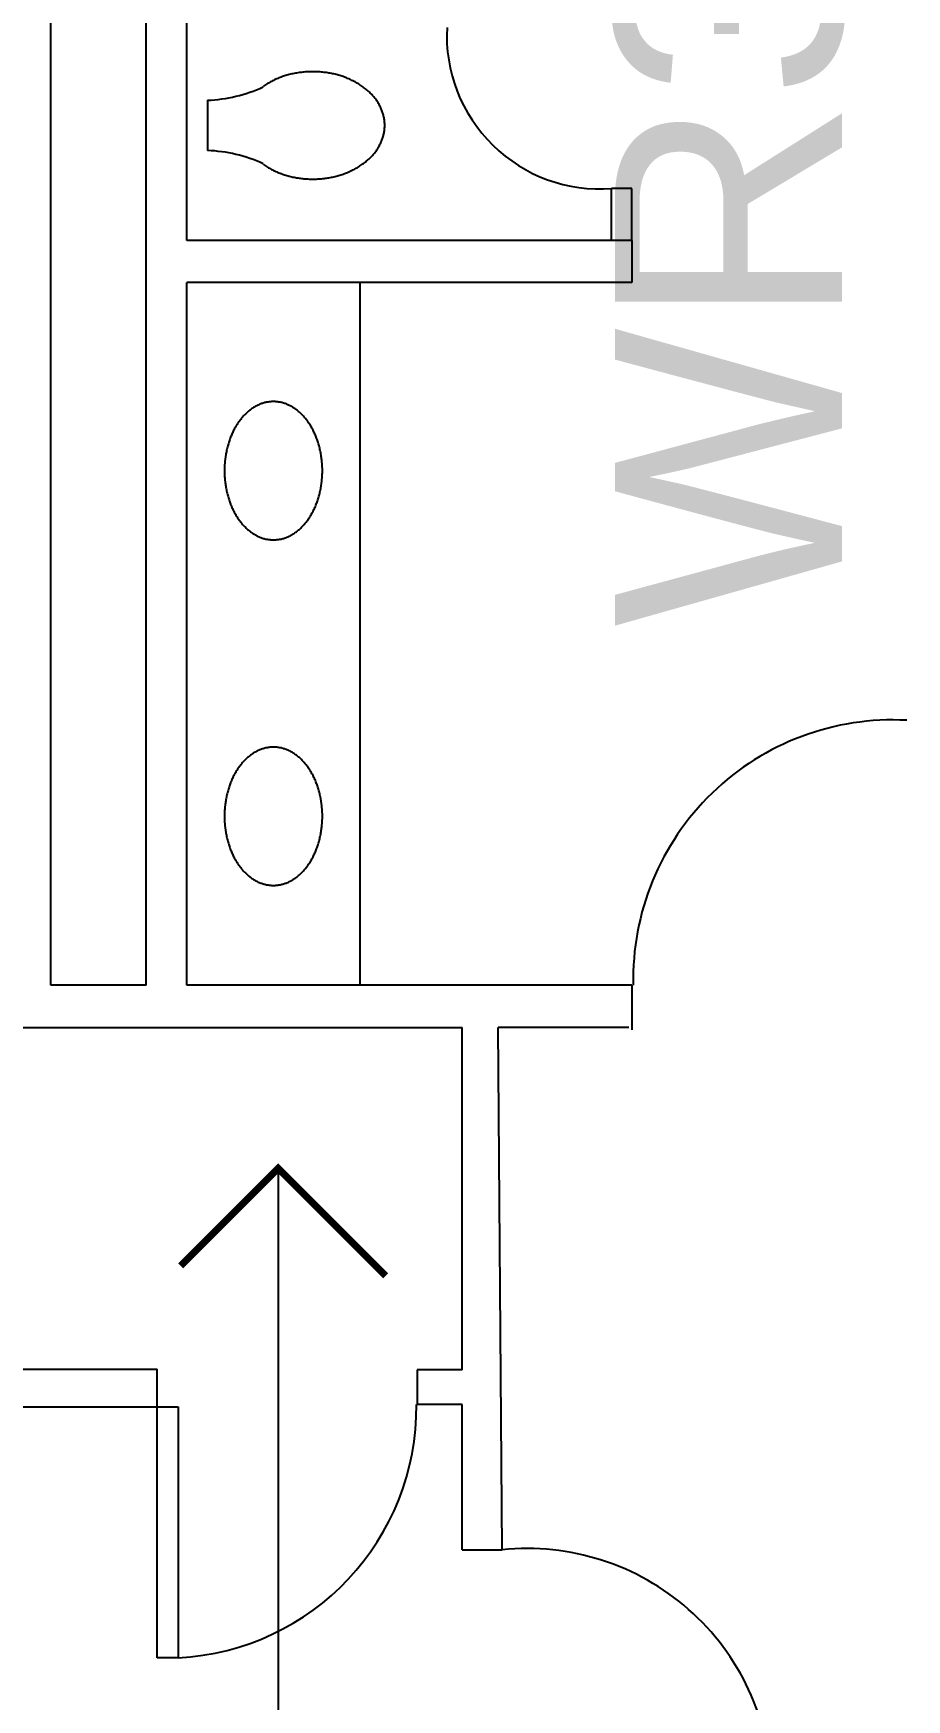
# Model space of a CAD drawing. Header units: inches. Extents: x -705 to 2732, y 2994 to 3679.
# Drawn here: x 2472 to 2593.1, y 3256 to 3487.1 of the extents above; entities that cross this region are included whole.
import ezdxf

# ---------------------------------------------------------------- set-up
doc = ezdxf.new("R2010")
doc.units = ezdxf.units.IN
doc.header["$LTSCALE"] = 96
doc.header["$MEASUREMENT"] = 0
for name, color, linetype in [('A-DOOR', 4, 'CONTINUOUS'), ('A-PFLR-TEXT', 3, 'CONTINUOUS'), ('A-WALL', 5, 'CONTINUOUS'), ('P-SANR-EQPM', 5, 'CONTINUOUS')]:
    doc.layers.add(name, color=color, linetype=linetype)
doc.styles.get("Standard").update_dxf_attribs({"font": 'ARIAL.TTF'})

msp = doc.modelspace()

# ---------------------------------------------------------------- linework, layer by layer
at = {"layer": 'A-DOOR'}
for p, q in [((2489.15, 3296.67), (2492.05, 3296.67)), ((2489.15, 3261.86), (2489.15, 3296.67)), ((2492.05, 3296.67), (2492.05, 3261.86)), ((2492.05, 3261.86), (2489.15, 3261.86))]:
    msp.add_line(p, q, dxfattribs=at)
for centre, radius, start, end in [((2591.17, 3355.92), 36, 86.901, 181.2608), ((2490.32, 3296.61), 34.79, 272.8485, 0.6398), ((2540.48, 3243.09), 33.91, 1.4758, 95.8784)]:
    msp.add_arc(centre, radius, start, end, dxfattribs=at)
at = {"layer": 'A-PFLR-TEXT'}
msp.add_line((2505.93, 3329.74), (2505.93, 3204.17), dxfattribs=at)
at = {"layer": 'A-PFLR-TEXT', "const_width": 1}
msp.add_lwpolyline([(2492.4, 3316.21), (2505.93, 3329.74), (2520.85, 3314.81)], dxfattribs=at)
at = {"layer": 'A-WALL'}
for p, q in [((2474.39, 3355.12), (2474.39, 3661.67)), ((2487.62, 3355.12), (2487.62, 3661.67)), ((2493.24, 3458.43), (2493.24, 3657.48)), ((2555.01, 3458.43), (2493.24, 3458.43)), ((2555.01, 3458.43), (2555.01, 3452.57)), ((2493.24, 3355.12), (2493.24, 3452.57)), ((2555.01, 3452.57), (2493.24, 3452.57)), ((2487.62, 3355.12), (2474.39, 3355.12)), ((2555.01, 3355.12), (2493.24, 3355.12)), ((2555.01, 3355.12), (2555.01, 3348.96)), ((2460.15, 3349.27), (2531.45, 3349.27)), ((2531.45, 3301.8), (2531.45, 3349.27)), ((2537, 3276.83), (2536.47, 3349.27)), ((2554.56, 3349.27), (2536.47, 3349.27)), ((2460.15, 3301.87), (2489.15, 3301.87)), ((2489.15, 3296.67), (2489.15, 3301.87)), ((2525.23, 3301.8), (2525.23, 3297)), ((2531.45, 3301.8), (2525.23, 3301.8)), ((2460.15, 3296.67), (2489.15, 3296.67)), ((2531.45, 3297), (2525.23, 3297)), ((2531.45, 3276.83), (2531.45, 3297)), ((2531.45, 3276.83), (2536.99, 3276.83))]:
    msp.add_line(p, q, dxfattribs=at)
at = {"layer": 'P-SANR-EQPM'}
for p, q in [((2504.72, 3480.32), (2504.58, 3480.24)), ((2504.86, 3480.4), (2504.72, 3480.32)), ((2505, 3480.48), (2504.86, 3480.4)), ((2505.15, 3480.55), (2505, 3480.48)), ((2505.29, 3480.62), (2505.15, 3480.55)), ((2505.44, 3480.69), (2505.29, 3480.62)), ((2505.59, 3480.76), (2505.44, 3480.69)), ((2505.74, 3480.83), (2505.59, 3480.76)), ((2505.89, 3480.89), (2505.74, 3480.83)), ((2506.04, 3480.95), (2505.89, 3480.89)), ((2506.2, 3481.01), (2506.04, 3480.95)), ((2506.35, 3481.07), (2506.2, 3481.01)), ((2506.51, 3481.13), (2506.35, 3481.07)), ((2506.67, 3481.18), (2506.51, 3481.13)), ((2506.83, 3481.23), (2506.67, 3481.18)), ((2506.99, 3481.28), (2506.83, 3481.23)), ((2507.15, 3481.33), (2506.99, 3481.28)), ((2507.32, 3481.37), (2507.15, 3481.33)), ((2507.48, 3481.42), (2507.32, 3481.37)), ((2507.65, 3481.46), (2507.48, 3481.42)), ((2507.81, 3481.5), (2507.65, 3481.46)), ((2507.98, 3481.54), (2507.81, 3481.5)), ((2508.15, 3481.57), (2507.98, 3481.54)), ((2508.32, 3481.6), (2508.15, 3481.57)), ((2508.48, 3481.63), (2508.32, 3481.6)), ((2508.65, 3481.66), (2508.48, 3481.63)), ((2508.83, 3481.69), (2508.65, 3481.66)), ((2509, 3481.71), (2508.83, 3481.69)), ((2509.17, 3481.73), (2509, 3481.71)), ((2509.34, 3481.75), (2509.17, 3481.73)), ((2509.51, 3481.77), (2509.34, 3481.75)), ((2509.69, 3481.78), (2509.51, 3481.77)), ((2509.86, 3481.8), (2509.69, 3481.78)), ((2510.03, 3481.81), (2509.86, 3481.8)), ((2510.21, 3481.81), (2510.03, 3481.81)), ((2510.38, 3481.82), (2510.21, 3481.81)), ((2510.56, 3481.82), (2510.38, 3481.82)), ((2510.73, 3481.82), (2510.56, 3481.82)), ((2510.9, 3481.82), (2510.73, 3481.82)), ((2511.08, 3481.82), (2510.9, 3481.82)), ((2511.25, 3481.81), (2511.08, 3481.82)), ((2511.43, 3481.81), (2511.25, 3481.81)), ((2511.6, 3481.8), (2511.43, 3481.81)), ((2511.77, 3481.78), (2511.6, 3481.8)), ((2511.95, 3481.77), (2511.77, 3481.78)), ((2512.12, 3481.75), (2511.95, 3481.77)), ((2512.29, 3481.73), (2512.12, 3481.75)), ((2512.46, 3481.71), (2512.29, 3481.73)), ((2512.64, 3481.69), (2512.46, 3481.71)), ((2512.81, 3481.66), (2512.64, 3481.69)), ((2512.98, 3481.63), (2512.81, 3481.66)), ((2513.15, 3481.6), (2512.98, 3481.63)), ((2513.31, 3481.57), (2513.15, 3481.6)), ((2513.48, 3481.54), (2513.31, 3481.57)), ((2513.65, 3481.5), (2513.48, 3481.54)), ((2513.82, 3481.46), (2513.65, 3481.5)), ((2513.98, 3481.42), (2513.82, 3481.46)), ((2514.14, 3481.37), (2513.98, 3481.42)), ((2514.31, 3481.33), (2514.14, 3481.37)), ((2514.47, 3481.28), (2514.31, 3481.33)), ((2514.63, 3481.23), (2514.47, 3481.28)), ((2514.79, 3481.18), (2514.63, 3481.23)), ((2514.95, 3481.13), (2514.79, 3481.18)), ((2515.11, 3481.07), (2514.95, 3481.13)), ((2515.26, 3481.01), (2515.11, 3481.07)), ((2515.42, 3480.95), (2515.26, 3481.01)), ((2515.57, 3480.89), (2515.42, 3480.95)), ((2515.72, 3480.83), (2515.57, 3480.89)), ((2515.87, 3480.76), (2515.72, 3480.83)), ((2516.02, 3480.69), (2515.87, 3480.76)), ((2516.17, 3480.62), (2516.02, 3480.69)), ((2516.31, 3480.55), (2516.17, 3480.62)), ((2516.46, 3480.48), (2516.31, 3480.55)), ((2516.6, 3480.4), (2516.46, 3480.48)), ((2516.74, 3480.32), (2516.6, 3480.4)), ((2516.88, 3480.24), (2516.74, 3480.32)), ((2503.92, 3479.82), (2503.83, 3479.76)), ((2504.05, 3479.91), (2503.92, 3479.82)), ((2504.18, 3480), (2504.05, 3479.91)), ((2504.31, 3480.08), (2504.18, 3480)), ((2504.45, 3480.16), (2504.31, 3480.08)), ((2504.58, 3480.24), (2504.45, 3480.16)), ((2517.01, 3480.16), (2516.88, 3480.24)), ((2517.15, 3480.08), (2517.01, 3480.16)), ((2517.28, 3480), (2517.15, 3480.08)), ((2517.41, 3479.91), (2517.28, 3480)), ((2517.54, 3479.82), (2517.41, 3479.91)), ((2517.67, 3479.73), (2517.54, 3479.82)), ((2517.79, 3479.64), (2517.67, 3479.73)), ((2517.91, 3479.55), (2517.79, 3479.64)), ((2518.03, 3479.46), (2517.91, 3479.55)), ((2518.15, 3479.36), (2518.03, 3479.46)), ((2518.26, 3479.26), (2518.15, 3479.36)), ((2518.38, 3479.16), (2518.26, 3479.26)), ((2518.49, 3479.06), (2518.38, 3479.16)), ((2518.6, 3478.96), (2518.49, 3479.06)), ((2518.7, 3478.86), (2518.6, 3478.96)), ((2518.81, 3478.75), (2518.7, 3478.86)), ((2518.91, 3478.65), (2518.81, 3478.75)), ((2519.01, 3478.54), (2518.91, 3478.65)), ((2519.1, 3478.43), (2519.01, 3478.54)), ((2519.2, 3478.32), (2519.1, 3478.43)), ((2519.29, 3478.21), (2519.2, 3478.32)), ((2519.38, 3478.1), (2519.29, 3478.21)), ((2519.46, 3477.99), (2519.38, 3478.1)), ((2519.55, 3477.87), (2519.46, 3477.99)), ((2496.13, 3477.85), (2496.13, 3470.9)), ((2519.63, 3477.76), (2519.55, 3477.87)), ((2519.7, 3477.64), (2519.63, 3477.76)), ((2519.78, 3477.52), (2519.7, 3477.64)), ((2519.85, 3477.4), (2519.78, 3477.52)), ((2519.92, 3477.29), (2519.85, 3477.4)), ((2519.99, 3477.17), (2519.92, 3477.29)), ((2520.05, 3477.04), (2519.99, 3477.17)), ((2520.11, 3476.92), (2520.05, 3477.04)), ((2520.17, 3476.8), (2520.11, 3476.92)), ((2520.23, 3476.68), (2520.17, 3476.8)), ((2520.28, 3476.55), (2520.23, 3476.68)), ((2520.33, 3476.43), (2520.28, 3476.55)), ((2520.37, 3476.3), (2520.33, 3476.43)), ((2520.42, 3476.18), (2520.37, 3476.3)), ((2520.46, 3476.05), (2520.42, 3476.18)), ((2520.5, 3475.92), (2520.46, 3476.05)), ((2520.53, 3475.8), (2520.5, 3475.92)), ((2520.56, 3475.67), (2520.53, 3475.8)), ((2520.59, 3475.54), (2520.56, 3475.67)), ((2520.62, 3475.41), (2520.59, 3475.54)), ((2520.64, 3475.28), (2520.62, 3475.41)), ((2520.62, 3473.34), (2520.64, 3473.47)), ((2520.66, 3475.15), (2520.64, 3475.28)), ((2520.64, 3473.47), (2520.66, 3473.6)), ((2520.68, 3475.02), (2520.66, 3475.15)), ((2520.66, 3473.6), (2520.68, 3473.72)), ((2520.69, 3474.89), (2520.68, 3475.02)), ((2520.68, 3473.72), (2520.69, 3473.85)), ((2520.7, 3474.76), (2520.69, 3474.89)), ((2520.69, 3473.85), (2520.7, 3473.98)), ((2520.71, 3474.63), (2520.7, 3474.76)), ((2520.7, 3473.98), (2520.71, 3474.11)), ((2520.71, 3474.5), (2520.71, 3474.63)), ((2520.71, 3474.37), (2520.71, 3474.5)), ((2520.71, 3474.24), (2520.71, 3474.37)), ((2520.71, 3474.11), (2520.71, 3474.24)), ((2519.63, 3470.99), (2519.7, 3471.11)), ((2519.7, 3471.11), (2519.78, 3471.23)), ((2519.78, 3471.23), (2519.85, 3471.34)), ((2519.85, 3471.34), (2519.92, 3471.46)), ((2519.92, 3471.46), (2519.99, 3471.58)), ((2519.99, 3471.58), (2520.05, 3471.7)), ((2520.05, 3471.7), (2520.11, 3471.83)), ((2520.11, 3471.83), (2520.17, 3471.95)), ((2520.17, 3471.95), (2520.23, 3472.07)), ((2520.23, 3472.07), (2520.28, 3472.2)), ((2520.28, 3472.2), (2520.33, 3472.32)), ((2520.33, 3472.32), (2520.37, 3472.45)), ((2520.37, 3472.45), (2520.42, 3472.57)), ((2520.42, 3472.57), (2520.46, 3472.7)), ((2520.46, 3472.7), (2520.5, 3472.83)), ((2520.5, 3472.83), (2520.53, 3472.95)), ((2520.53, 3472.95), (2520.56, 3473.08)), ((2520.56, 3473.08), (2520.59, 3473.21)), ((2520.59, 3473.21), (2520.62, 3473.34)), ((2503.83, 3468.99), (2503.92, 3468.93)), ((2503.92, 3468.93), (2504.05, 3468.84)), ((2504.05, 3468.84), (2504.18, 3468.75)), ((2504.18, 3468.75), (2504.31, 3468.67)), ((2517.15, 3468.67), (2517.28, 3468.75)), ((2517.28, 3468.75), (2517.41, 3468.84)), ((2517.41, 3468.84), (2517.54, 3468.93)), ((2517.54, 3468.93), (2517.67, 3469.02)), ((2517.67, 3469.02), (2517.79, 3469.11)), ((2517.79, 3469.11), (2517.91, 3469.2)), ((2517.91, 3469.2), (2518.03, 3469.29)), ((2518.03, 3469.29), (2518.15, 3469.39)), ((2518.15, 3469.39), (2518.26, 3469.49)), ((2518.26, 3469.49), (2518.38, 3469.59)), ((2518.38, 3469.59), (2518.49, 3469.69)), ((2518.49, 3469.69), (2518.6, 3469.79)), ((2518.6, 3469.79), (2518.7, 3469.89)), ((2518.7, 3469.89), (2518.81, 3470)), ((2518.81, 3470), (2518.91, 3470.1)), ((2518.91, 3470.1), (2519.01, 3470.21)), ((2519.01, 3470.21), (2519.1, 3470.32)), ((2519.1, 3470.32), (2519.2, 3470.43)), ((2519.2, 3470.43), (2519.29, 3470.54)), ((2519.29, 3470.54), (2519.38, 3470.65)), ((2519.38, 3470.65), (2519.46, 3470.76)), ((2519.46, 3470.76), (2519.55, 3470.88)), ((2519.55, 3470.88), (2519.63, 3470.99)), ((2504.31, 3468.67), (2504.45, 3468.58)), ((2504.45, 3468.58), (2504.58, 3468.5)), ((2504.58, 3468.5), (2504.72, 3468.42)), ((2504.72, 3468.42), (2504.86, 3468.35)), ((2504.86, 3468.35), (2505, 3468.27)), ((2505, 3468.27), (2505.15, 3468.2)), ((2505.15, 3468.2), (2505.29, 3468.13)), ((2505.29, 3468.13), (2505.44, 3468.06)), ((2505.44, 3468.06), (2505.59, 3467.99)), ((2505.59, 3467.99), (2505.74, 3467.92)), ((2505.74, 3467.92), (2505.89, 3467.86)), ((2505.89, 3467.86), (2506.04, 3467.8)), ((2506.04, 3467.8), (2506.2, 3467.74)), ((2506.2, 3467.74), (2506.35, 3467.68)), ((2506.35, 3467.68), (2506.51, 3467.62)), ((2506.51, 3467.62), (2506.67, 3467.57)), ((2506.67, 3467.57), (2506.83, 3467.52)), ((2506.83, 3467.52), (2506.99, 3467.47)), ((2506.99, 3467.47), (2507.15, 3467.42)), ((2507.15, 3467.42), (2507.32, 3467.37)), ((2507.32, 3467.37), (2507.48, 3467.33)), ((2507.48, 3467.33), (2507.65, 3467.29)), ((2507.65, 3467.29), (2507.81, 3467.25)), ((2507.81, 3467.25), (2507.98, 3467.21)), ((2507.98, 3467.21), (2508.15, 3467.18)), ((2508.15, 3467.18), (2508.32, 3467.15)), ((2508.32, 3467.15), (2508.48, 3467.12)), ((2508.48, 3467.12), (2508.65, 3467.09)), ((2508.65, 3467.09), (2508.83, 3467.06)), ((2508.83, 3467.06), (2509, 3467.04)), ((2509, 3467.04), (2509.17, 3467.02)), ((2509.17, 3467.02), (2509.34, 3467)), ((2509.34, 3467), (2509.51, 3466.98)), ((2509.51, 3466.98), (2509.69, 3466.97)), ((2509.69, 3466.97), (2509.86, 3466.95)), ((2509.86, 3466.95), (2510.03, 3466.94)), ((2510.03, 3466.94), (2510.21, 3466.93)), ((2510.21, 3466.93), (2510.38, 3466.93)), ((2510.38, 3466.93), (2510.56, 3466.93)), ((2510.56, 3466.93), (2510.73, 3466.92)), ((2510.73, 3466.92), (2510.9, 3466.93)), ((2510.9, 3466.93), (2511.08, 3466.93)), ((2511.08, 3466.93), (2511.25, 3466.93)), ((2511.25, 3466.93), (2511.43, 3466.94)), ((2511.43, 3466.94), (2511.6, 3466.95)), ((2511.6, 3466.95), (2511.77, 3466.97)), ((2511.77, 3466.97), (2511.95, 3466.98)), ((2511.95, 3466.98), (2512.12, 3467)), ((2512.12, 3467), (2512.29, 3467.02)), ((2512.29, 3467.02), (2512.46, 3467.04)), ((2512.46, 3467.04), (2512.64, 3467.06)), ((2512.64, 3467.06), (2512.81, 3467.09)), ((2512.81, 3467.09), (2512.98, 3467.12)), ((2512.98, 3467.12), (2513.15, 3467.15)), ((2513.15, 3467.15), (2513.31, 3467.18)), ((2513.31, 3467.18), (2513.48, 3467.21)), ((2513.48, 3467.21), (2513.65, 3467.25)), ((2513.65, 3467.25), (2513.82, 3467.29)), ((2513.82, 3467.29), (2513.98, 3467.33)), ((2513.98, 3467.33), (2514.14, 3467.37)), ((2514.14, 3467.37), (2514.31, 3467.42)), ((2514.31, 3467.42), (2514.47, 3467.47)), ((2514.47, 3467.47), (2514.63, 3467.52)), ((2514.63, 3467.52), (2514.79, 3467.57)), ((2514.79, 3467.57), (2514.95, 3467.62)), ((2514.95, 3467.62), (2515.11, 3467.68)), ((2515.11, 3467.68), (2515.26, 3467.74)), ((2515.26, 3467.74), (2515.42, 3467.8)), ((2515.42, 3467.8), (2515.57, 3467.86)), ((2515.57, 3467.86), (2515.72, 3467.92)), ((2515.72, 3467.92), (2515.87, 3467.99)), ((2515.87, 3467.99), (2516.02, 3468.06)), ((2516.02, 3468.06), (2516.17, 3468.13)), ((2516.17, 3468.13), (2516.31, 3468.2)), ((2516.31, 3468.2), (2516.46, 3468.27)), ((2516.46, 3468.27), (2516.6, 3468.35)), ((2516.6, 3468.35), (2516.74, 3468.42)), ((2516.74, 3468.42), (2516.88, 3468.5)), ((2516.88, 3468.5), (2517.01, 3468.58)), ((2517.01, 3468.58), (2517.15, 3468.67)), ((2552.19, 3458.43), (2552.19, 3465.61)), ((2555.01, 3465.61), (2552.19, 3465.61)), ((2555.01, 3458.43), (2555.01, 3465.61)), ((2517.31, 3355.12), (2517.31, 3452.57)), ((2501.19, 3434.13), (2501.09, 3434.03)), ((2501.28, 3434.23), (2501.19, 3434.13)), ((2501.38, 3434.33), (2501.28, 3434.23)), ((2501.48, 3434.42), (2501.38, 3434.33)), ((2501.58, 3434.52), (2501.48, 3434.42)), ((2501.68, 3434.61), (2501.58, 3434.52)), ((2501.78, 3434.69), (2501.68, 3434.61)), ((2501.88, 3434.78), (2501.78, 3434.69)), ((2501.98, 3434.86), (2501.88, 3434.78)), ((2502.09, 3434.94), (2501.98, 3434.86)), ((2502.19, 3435.02), (2502.09, 3434.94)), ((2502.3, 3435.09), (2502.19, 3435.02)), ((2502.4, 3435.17), (2502.3, 3435.09)), ((2502.51, 3435.23), (2502.4, 3435.17)), ((2502.62, 3435.3), (2502.51, 3435.23)), ((2502.73, 3435.37), (2502.62, 3435.3)), ((2502.84, 3435.43), (2502.73, 3435.37)), ((2502.95, 3435.48), (2502.84, 3435.43)), ((2503.06, 3435.54), (2502.95, 3435.48)), ((2503.18, 3435.59), (2503.06, 3435.54)), ((2503.29, 3435.64), (2503.18, 3435.59)), ((2503.4, 3435.69), (2503.29, 3435.64)), ((2503.52, 3435.74), (2503.4, 3435.69)), ((2503.63, 3435.78), (2503.52, 3435.74)), ((2503.75, 3435.82), (2503.63, 3435.78)), ((2503.86, 3435.85), (2503.75, 3435.82)), ((2503.98, 3435.89), (2503.86, 3435.85)), ((2504.09, 3435.92), (2503.98, 3435.89)), ((2504.21, 3435.94), (2504.09, 3435.92)), ((2504.33, 3435.97), (2504.21, 3435.94)), ((2504.45, 3435.99), (2504.33, 3435.97)), ((2504.56, 3436.01), (2504.45, 3435.99)), ((2504.68, 3436.03), (2504.56, 3436.01)), ((2504.8, 3436.04), (2504.68, 3436.03)), ((2504.92, 3436.05), (2504.8, 3436.04)), ((2505.04, 3436.06), (2504.92, 3436.05)), ((2505.16, 3436.06), (2505.04, 3436.06)), ((2505.27, 3436.06), (2505.16, 3436.06)), ((2505.39, 3436.06), (2505.27, 3436.06)), ((2505.51, 3436.06), (2505.39, 3436.06)), ((2505.63, 3436.05), (2505.51, 3436.06)), ((2505.75, 3436.04), (2505.63, 3436.05)), ((2505.87, 3436.03), (2505.75, 3436.04)), ((2505.98, 3436.01), (2505.87, 3436.03)), ((2506.1, 3435.99), (2505.98, 3436.01)), ((2506.22, 3435.97), (2506.1, 3435.99)), ((2506.34, 3435.94), (2506.22, 3435.97)), ((2506.45, 3435.92), (2506.34, 3435.94)), ((2506.57, 3435.89), (2506.45, 3435.92)), ((2506.69, 3435.85), (2506.57, 3435.89)), ((2506.8, 3435.82), (2506.69, 3435.85)), ((2506.92, 3435.78), (2506.8, 3435.82)), ((2507.03, 3435.74), (2506.92, 3435.78)), ((2507.14, 3435.69), (2507.03, 3435.74)), ((2507.26, 3435.64), (2507.14, 3435.69)), ((2507.37, 3435.59), (2507.26, 3435.64)), ((2507.48, 3435.54), (2507.37, 3435.59)), ((2507.6, 3435.48), (2507.48, 3435.54)), ((2507.71, 3435.43), (2507.6, 3435.48)), ((2507.82, 3435.37), (2507.71, 3435.43)), ((2507.93, 3435.3), (2507.82, 3435.37)), ((2508.03, 3435.23), (2507.93, 3435.3)), ((2508.14, 3435.17), (2508.03, 3435.23)), ((2508.25, 3435.09), (2508.14, 3435.17)), ((2508.36, 3435.02), (2508.25, 3435.09)), ((2508.46, 3434.94), (2508.36, 3435.02)), ((2508.56, 3434.86), (2508.46, 3434.94)), ((2508.67, 3434.78), (2508.56, 3434.86)), ((2508.77, 3434.69), (2508.67, 3434.78)), ((2508.87, 3434.61), (2508.77, 3434.69)), ((2508.97, 3434.52), (2508.87, 3434.61)), ((2509.07, 3434.42), (2508.97, 3434.52)), ((2509.17, 3434.33), (2509.07, 3434.42)), ((2509.26, 3434.23), (2509.17, 3434.33)), ((2509.36, 3434.13), (2509.26, 3434.23)), ((2509.45, 3434.03), (2509.36, 3434.13)), ((2499.65, 3431.84), (2499.58, 3431.7)), ((2499.71, 3431.98), (2499.65, 3431.84)), ((2499.78, 3432.11), (2499.71, 3431.98)), ((2499.85, 3432.25), (2499.78, 3432.11)), ((2499.92, 3432.38), (2499.85, 3432.25)), ((2500, 3432.51), (2499.92, 3432.38)), ((2500.07, 3432.64), (2500, 3432.51)), ((2500.15, 3432.77), (2500.07, 3432.64)), ((2500.23, 3432.89), (2500.15, 3432.77)), ((2500.31, 3433.02), (2500.23, 3432.89)), ((2500.39, 3433.14), (2500.31, 3433.02)), ((2500.47, 3433.26), (2500.39, 3433.14)), ((2500.56, 3433.37), (2500.47, 3433.26)), ((2500.64, 3433.49), (2500.56, 3433.37)), ((2500.73, 3433.6), (2500.64, 3433.49)), ((2500.82, 3433.71), (2500.73, 3433.6)), ((2500.91, 3433.82), (2500.82, 3433.71)), ((2501, 3433.93), (2500.91, 3433.82)), ((2501.09, 3434.03), (2501, 3433.93)), ((2509.55, 3433.93), (2509.45, 3434.03)), ((2509.64, 3433.82), (2509.55, 3433.93)), ((2509.73, 3433.71), (2509.64, 3433.82)), ((2509.82, 3433.6), (2509.73, 3433.71)), ((2509.9, 3433.49), (2509.82, 3433.6)), ((2509.99, 3433.37), (2509.9, 3433.49)), ((2510.07, 3433.26), (2509.99, 3433.37)), ((2510.16, 3433.14), (2510.07, 3433.26)), ((2510.24, 3433.02), (2510.16, 3433.14)), ((2510.32, 3432.89), (2510.24, 3433.02)), ((2510.4, 3432.77), (2510.32, 3432.89)), ((2510.47, 3432.64), (2510.4, 3432.77)), ((2510.55, 3432.51), (2510.47, 3432.64)), ((2510.62, 3432.38), (2510.55, 3432.51)), ((2510.7, 3432.25), (2510.62, 3432.38)), ((2510.77, 3432.11), (2510.7, 3432.25)), ((2510.83, 3431.98), (2510.77, 3432.11)), ((2510.9, 3431.84), (2510.83, 3431.98)), ((2510.97, 3431.7), (2510.9, 3431.84)), ((2498.85, 3429.6), (2498.82, 3429.44)), ((2498.89, 3429.76), (2498.85, 3429.6)), ((2498.94, 3429.91), (2498.89, 3429.76)), ((2498.98, 3430.07), (2498.94, 3429.91)), ((2499.02, 3430.22), (2498.98, 3430.07)), ((2499.07, 3430.38), (2499.02, 3430.22)), ((2499.12, 3430.53), (2499.07, 3430.38)), ((2499.17, 3430.68), (2499.12, 3430.53)), ((2499.22, 3430.83), (2499.17, 3430.68)), ((2499.28, 3430.98), (2499.22, 3430.83)), ((2499.34, 3431.13), (2499.28, 3430.98)), ((2499.39, 3431.27), (2499.34, 3431.13)), ((2499.45, 3431.42), (2499.39, 3431.27)), ((2499.52, 3431.56), (2499.45, 3431.42)), ((2499.58, 3431.7), (2499.52, 3431.56)), ((2511.03, 3431.56), (2510.97, 3431.7)), ((2511.09, 3431.42), (2511.03, 3431.56)), ((2511.15, 3431.27), (2511.09, 3431.42)), ((2511.21, 3431.13), (2511.15, 3431.27)), ((2511.27, 3430.98), (2511.21, 3431.13)), ((2511.32, 3430.83), (2511.27, 3430.98)), ((2511.38, 3430.68), (2511.32, 3430.83)), ((2511.43, 3430.53), (2511.38, 3430.68)), ((2511.48, 3430.38), (2511.43, 3430.53)), ((2511.52, 3430.22), (2511.48, 3430.38)), ((2511.57, 3430.07), (2511.52, 3430.22)), ((2511.61, 3429.91), (2511.57, 3430.07)), ((2511.65, 3429.76), (2511.61, 3429.91)), ((2511.69, 3429.6), (2511.65, 3429.76)), ((2511.73, 3429.44), (2511.69, 3429.6)), ((2498.5, 3427.15), (2498.49, 3426.98)), ((2498.51, 3427.31), (2498.5, 3427.15)), ((2498.52, 3427.48), (2498.51, 3427.31)), ((2498.54, 3427.65), (2498.52, 3427.48)), ((2498.55, 3427.81), (2498.54, 3427.65)), ((2498.57, 3427.98), (2498.55, 3427.81)), ((2498.59, 3428.14), (2498.57, 3427.98)), ((2498.61, 3428.31), (2498.59, 3428.14)), ((2498.63, 3428.47), (2498.61, 3428.31)), ((2498.66, 3428.63), (2498.63, 3428.47)), ((2498.69, 3428.8), (2498.66, 3428.63)), ((2498.72, 3428.96), (2498.69, 3428.8)), ((2498.75, 3429.12), (2498.72, 3428.96)), ((2498.78, 3429.28), (2498.75, 3429.12)), ((2498.82, 3429.44), (2498.78, 3429.28)), ((2511.77, 3429.28), (2511.73, 3429.44)), ((2511.8, 3429.12), (2511.77, 3429.28)), ((2511.83, 3428.96), (2511.8, 3429.12)), ((2511.86, 3428.8), (2511.83, 3428.96)), ((2511.89, 3428.63), (2511.86, 3428.8)), ((2511.91, 3428.47), (2511.89, 3428.63)), ((2511.94, 3428.31), (2511.91, 3428.47)), ((2511.96, 3428.14), (2511.94, 3428.31)), ((2511.98, 3427.98), (2511.96, 3428.14)), ((2512, 3427.81), (2511.98, 3427.98)), ((2512.01, 3427.65), (2512, 3427.81)), ((2512.02, 3427.48), (2512.01, 3427.65)), ((2512.04, 3427.31), (2512.02, 3427.48)), ((2512.05, 3427.15), (2512.04, 3427.31)), ((2512.05, 3426.98), (2512.05, 3427.15)), ((2498.49, 3426.98), (2498.49, 3426.81)), ((2498.49, 3426.81), (2498.49, 3426.65)), ((2498.49, 3426.65), (2498.49, 3426.48)), ((2498.49, 3426.48), (2498.49, 3426.31)), ((2498.49, 3426.31), (2498.49, 3426.14)), ((2498.49, 3426.14), (2498.49, 3425.98)), ((2498.49, 3425.98), (2498.5, 3425.81)), ((2498.5, 3425.81), (2498.51, 3425.64)), ((2498.51, 3425.64), (2498.52, 3425.48)), ((2498.52, 3425.48), (2498.54, 3425.31)), ((2498.54, 3425.31), (2498.55, 3425.15)), ((2498.55, 3425.15), (2498.57, 3424.98)), ((2498.57, 3424.98), (2498.59, 3424.81)), ((2511.96, 3424.81), (2511.98, 3424.98)), ((2511.98, 3424.98), (2512, 3425.15)), ((2512, 3425.15), (2512.01, 3425.31)), ((2512.01, 3425.31), (2512.02, 3425.48)), ((2512.02, 3425.48), (2512.04, 3425.64)), ((2512.04, 3425.64), (2512.05, 3425.81)), ((2512.06, 3426.81), (2512.05, 3426.98)), ((2512.05, 3425.98), (2512.06, 3426.14)), ((2512.05, 3425.81), (2512.05, 3425.98)), ((2512.06, 3426.65), (2512.06, 3426.81)), ((2512.06, 3426.48), (2512.06, 3426.65)), ((2512.06, 3426.31), (2512.06, 3426.48)), ((2512.06, 3426.14), (2512.06, 3426.31)), ((2498.59, 3424.81), (2498.61, 3424.65)), ((2498.61, 3424.65), (2498.63, 3424.49)), ((2498.63, 3424.49), (2498.66, 3424.32)), ((2498.66, 3424.32), (2498.69, 3424.16)), ((2498.69, 3424.16), (2498.72, 3424)), ((2498.72, 3424), (2498.75, 3423.84)), ((2498.75, 3423.84), (2498.78, 3423.68)), ((2498.78, 3423.68), (2498.82, 3423.52)), ((2498.82, 3423.52), (2498.85, 3423.36)), ((2498.85, 3423.36), (2498.89, 3423.2)), ((2498.89, 3423.2), (2498.94, 3423.04)), ((2498.94, 3423.04), (2498.98, 3422.89)), ((2498.98, 3422.89), (2499.02, 3422.73)), ((2499.02, 3422.73), (2499.07, 3422.58)), ((2499.07, 3422.58), (2499.12, 3422.43)), ((2511.43, 3422.43), (2511.48, 3422.58)), ((2511.48, 3422.58), (2511.52, 3422.73)), ((2511.52, 3422.73), (2511.57, 3422.89)), ((2511.57, 3422.89), (2511.61, 3423.04)), ((2511.61, 3423.04), (2511.65, 3423.2)), ((2511.65, 3423.2), (2511.69, 3423.36)), ((2511.69, 3423.36), (2511.73, 3423.52)), ((2511.73, 3423.52), (2511.77, 3423.68)), ((2511.77, 3423.68), (2511.8, 3423.84)), ((2511.8, 3423.84), (2511.83, 3424)), ((2511.83, 3424), (2511.86, 3424.16)), ((2511.86, 3424.16), (2511.89, 3424.32)), ((2511.89, 3424.32), (2511.91, 3424.49)), ((2511.91, 3424.49), (2511.94, 3424.65)), ((2511.94, 3424.65), (2511.96, 3424.81)), ((2499.12, 3422.43), (2499.17, 3422.28)), ((2499.17, 3422.28), (2499.22, 3422.13)), ((2499.22, 3422.13), (2499.28, 3421.98)), ((2499.28, 3421.98), (2499.34, 3421.83)), ((2499.34, 3421.83), (2499.39, 3421.69)), ((2499.39, 3421.69), (2499.45, 3421.54)), ((2499.45, 3421.54), (2499.52, 3421.4)), ((2499.52, 3421.4), (2499.58, 3421.26)), ((2499.58, 3421.26), (2499.65, 3421.12)), ((2499.65, 3421.12), (2499.71, 3420.98)), ((2499.71, 3420.98), (2499.78, 3420.85)), ((2499.78, 3420.85), (2499.85, 3420.71)), ((2499.85, 3420.71), (2499.92, 3420.58)), ((2499.92, 3420.58), (2500, 3420.45)), ((2500, 3420.45), (2500.07, 3420.32)), ((2500.07, 3420.32), (2500.15, 3420.19)), ((2510.4, 3420.19), (2510.47, 3420.32)), ((2510.47, 3420.32), (2510.55, 3420.45)), ((2510.55, 3420.45), (2510.62, 3420.58)), ((2510.62, 3420.58), (2510.7, 3420.71)), ((2510.7, 3420.71), (2510.77, 3420.85)), ((2510.77, 3420.85), (2510.83, 3420.98)), ((2510.83, 3420.98), (2510.9, 3421.12)), ((2510.9, 3421.12), (2510.97, 3421.26)), ((2510.97, 3421.26), (2511.03, 3421.4)), ((2511.03, 3421.4), (2511.09, 3421.54)), ((2511.09, 3421.54), (2511.15, 3421.69)), ((2511.15, 3421.69), (2511.21, 3421.83)), ((2511.21, 3421.83), (2511.27, 3421.98)), ((2511.27, 3421.98), (2511.32, 3422.13)), ((2511.32, 3422.13), (2511.38, 3422.28)), ((2511.38, 3422.28), (2511.43, 3422.43)), ((2500.15, 3420.19), (2500.23, 3420.07)), ((2500.23, 3420.07), (2500.31, 3419.94)), ((2500.31, 3419.94), (2500.39, 3419.82)), ((2500.39, 3419.82), (2500.47, 3419.7)), ((2500.47, 3419.7), (2500.56, 3419.59)), ((2500.56, 3419.59), (2500.64, 3419.47)), ((2500.64, 3419.47), (2500.73, 3419.36)), ((2500.73, 3419.36), (2500.82, 3419.25)), ((2500.82, 3419.25), (2500.91, 3419.14)), ((2500.91, 3419.14), (2501, 3419.03)), ((2501, 3419.03), (2501.09, 3418.93)), ((2501.09, 3418.93), (2501.19, 3418.83)), ((2501.19, 3418.83), (2501.28, 3418.73)), ((2501.28, 3418.73), (2501.38, 3418.63)), ((2501.38, 3418.63), (2501.48, 3418.53)), ((2501.48, 3418.53), (2501.58, 3418.44)), ((2501.58, 3418.44), (2501.68, 3418.35)), ((2501.68, 3418.35), (2501.78, 3418.26)), ((2501.78, 3418.26), (2501.88, 3418.18)), ((2501.88, 3418.18), (2501.98, 3418.1)), ((2501.98, 3418.1), (2502.09, 3418.02)), ((2502.09, 3418.02), (2502.19, 3417.94)), ((2502.19, 3417.94), (2502.3, 3417.87)), ((2508.25, 3417.87), (2508.36, 3417.94)), ((2508.36, 3417.94), (2508.46, 3418.02)), ((2508.46, 3418.02), (2508.56, 3418.1)), ((2508.56, 3418.1), (2508.67, 3418.18)), ((2508.67, 3418.18), (2508.77, 3418.26)), ((2508.77, 3418.26), (2508.87, 3418.35)), ((2508.87, 3418.35), (2508.97, 3418.44)), ((2508.97, 3418.44), (2509.07, 3418.53)), ((2509.07, 3418.53), (2509.17, 3418.63)), ((2509.17, 3418.63), (2509.26, 3418.73)), ((2509.26, 3418.73), (2509.36, 3418.83)), ((2509.36, 3418.83), (2509.45, 3418.93)), ((2509.45, 3418.93), (2509.55, 3419.03)), ((2509.55, 3419.03), (2509.64, 3419.14)), ((2509.64, 3419.14), (2509.73, 3419.25)), ((2509.73, 3419.25), (2509.82, 3419.36)), ((2509.82, 3419.36), (2509.9, 3419.47)), ((2509.9, 3419.47), (2509.99, 3419.59)), ((2509.99, 3419.59), (2510.07, 3419.7)), ((2510.07, 3419.7), (2510.16, 3419.82)), ((2510.16, 3419.82), (2510.24, 3419.94)), ((2510.24, 3419.94), (2510.32, 3420.07)), ((2510.32, 3420.07), (2510.4, 3420.19)), ((2502.3, 3417.87), (2502.4, 3417.79)), ((2502.4, 3417.79), (2502.51, 3417.72)), ((2502.51, 3417.72), (2502.62, 3417.66)), ((2502.62, 3417.66), (2502.73, 3417.59)), ((2502.73, 3417.59), (2502.84, 3417.53)), ((2502.84, 3417.53), (2502.95, 3417.47)), ((2502.95, 3417.47), (2503.06, 3417.42)), ((2503.06, 3417.42), (2503.18, 3417.36)), ((2503.18, 3417.36), (2503.29, 3417.31)), ((2503.29, 3417.31), (2503.4, 3417.27)), ((2503.4, 3417.27), (2503.52, 3417.22)), ((2503.52, 3417.22), (2503.63, 3417.18)), ((2503.63, 3417.18), (2503.75, 3417.14)), ((2503.75, 3417.14), (2503.86, 3417.1)), ((2503.86, 3417.1), (2503.98, 3417.07)), ((2503.98, 3417.07), (2504.09, 3417.04)), ((2504.09, 3417.04), (2504.21, 3417.01)), ((2504.21, 3417.01), (2504.33, 3416.99)), ((2504.33, 3416.99), (2504.45, 3416.97)), ((2504.45, 3416.97), (2504.56, 3416.95)), ((2504.56, 3416.95), (2504.68, 3416.93)), ((2504.68, 3416.93), (2504.8, 3416.92)), ((2504.8, 3416.92), (2504.92, 3416.91)), ((2504.92, 3416.91), (2505.04, 3416.9)), ((2505.04, 3416.9), (2505.16, 3416.9)), ((2505.16, 3416.9), (2505.27, 3416.9)), ((2505.27, 3416.9), (2505.39, 3416.9)), ((2505.39, 3416.9), (2505.51, 3416.9)), ((2505.51, 3416.9), (2505.63, 3416.91)), ((2505.63, 3416.91), (2505.75, 3416.92)), ((2505.75, 3416.92), (2505.87, 3416.93)), ((2505.87, 3416.93), (2505.98, 3416.95)), ((2505.98, 3416.95), (2506.1, 3416.97)), ((2506.1, 3416.97), (2506.22, 3416.99)), ((2506.22, 3416.99), (2506.34, 3417.01)), ((2506.34, 3417.01), (2506.45, 3417.04)), ((2506.45, 3417.04), (2506.57, 3417.07)), ((2506.57, 3417.07), (2506.69, 3417.1)), ((2506.69, 3417.1), (2506.8, 3417.14)), ((2506.8, 3417.14), (2506.92, 3417.18)), ((2506.92, 3417.18), (2507.03, 3417.22)), ((2507.03, 3417.22), (2507.14, 3417.27)), ((2507.14, 3417.27), (2507.26, 3417.31)), ((2507.26, 3417.31), (2507.37, 3417.36)), ((2507.37, 3417.36), (2507.48, 3417.42)), ((2507.48, 3417.42), (2507.6, 3417.47)), ((2507.6, 3417.47), (2507.71, 3417.53)), ((2507.71, 3417.53), (2507.82, 3417.59)), ((2507.82, 3417.59), (2507.93, 3417.66)), ((2507.93, 3417.66), (2508.03, 3417.72)), ((2508.03, 3417.72), (2508.14, 3417.79)), ((2508.14, 3417.79), (2508.25, 3417.87)), ((2503.63, 3387.86), (2503.52, 3387.82)), ((2503.75, 3387.9), (2503.63, 3387.86)), ((2503.86, 3387.93), (2503.75, 3387.9)), ((2503.98, 3387.97), (2503.86, 3387.93)), ((2504.09, 3388), (2503.98, 3387.97)), ((2504.21, 3388.03), (2504.09, 3388)), ((2504.33, 3388.05), (2504.21, 3388.03)), ((2504.45, 3388.07), (2504.33, 3388.05)), ((2504.56, 3388.09), (2504.45, 3388.07)), ((2504.68, 3388.11), (2504.56, 3388.09)), ((2504.8, 3388.12), (2504.68, 3388.11)), ((2504.92, 3388.13), (2504.8, 3388.12)), ((2505.04, 3388.14), (2504.92, 3388.13)), ((2505.16, 3388.14), (2505.04, 3388.14)), ((2505.27, 3388.14), (2505.16, 3388.14)), ((2505.39, 3388.14), (2505.27, 3388.14)), ((2505.51, 3388.14), (2505.39, 3388.14)), ((2505.63, 3388.13), (2505.51, 3388.14)), ((2505.75, 3388.12), (2505.63, 3388.13)), ((2505.87, 3388.11), (2505.75, 3388.12)), ((2505.98, 3388.09), (2505.87, 3388.11)), ((2506.1, 3388.07), (2505.98, 3388.09)), ((2506.22, 3388.05), (2506.1, 3388.07)), ((2506.34, 3388.03), (2506.22, 3388.05)), ((2506.45, 3388), (2506.34, 3388.03)), ((2506.57, 3387.97), (2506.45, 3388)), ((2506.69, 3387.93), (2506.57, 3387.97)), ((2506.8, 3387.9), (2506.69, 3387.93)), ((2506.92, 3387.86), (2506.8, 3387.9)), ((2507.03, 3387.82), (2506.92, 3387.86)), ((2500.64, 3385.57), (2500.56, 3385.45)), ((2500.73, 3385.68), (2500.64, 3385.57)), ((2500.82, 3385.79), (2500.73, 3385.68)), ((2500.91, 3385.9), (2500.82, 3385.79)), ((2501, 3386.01), (2500.91, 3385.9)), ((2501.09, 3386.11), (2501, 3386.01)), ((2501.19, 3386.21), (2501.09, 3386.11)), ((2501.28, 3386.31), (2501.19, 3386.21)), ((2501.38, 3386.41), (2501.28, 3386.31)), ((2501.48, 3386.51), (2501.38, 3386.41)), ((2501.58, 3386.6), (2501.48, 3386.51)), ((2501.68, 3386.69), (2501.58, 3386.6)), ((2501.78, 3386.77), (2501.68, 3386.69)), ((2501.88, 3386.86), (2501.78, 3386.77)), ((2501.98, 3386.94), (2501.88, 3386.86)), ((2502.09, 3387.02), (2501.98, 3386.94)), ((2502.19, 3387.1), (2502.09, 3387.02)), ((2502.3, 3387.17), (2502.19, 3387.1)), ((2502.4, 3387.25), (2502.3, 3387.17)), ((2502.51, 3387.32), (2502.4, 3387.25)), ((2502.62, 3387.38), (2502.51, 3387.32)), ((2502.73, 3387.45), (2502.62, 3387.38)), ((2502.84, 3387.51), (2502.73, 3387.45)), ((2502.95, 3387.57), (2502.84, 3387.51)), ((2503.06, 3387.62), (2502.95, 3387.57)), ((2503.18, 3387.67), (2503.06, 3387.62)), ((2503.29, 3387.72), (2503.18, 3387.67)), ((2503.4, 3387.77), (2503.29, 3387.72)), ((2503.52, 3387.82), (2503.4, 3387.77)), ((2507.14, 3387.77), (2507.03, 3387.82)), ((2507.26, 3387.72), (2507.14, 3387.77)), ((2507.37, 3387.67), (2507.26, 3387.72)), ((2507.48, 3387.62), (2507.37, 3387.67)), ((2507.6, 3387.57), (2507.48, 3387.62)), ((2507.71, 3387.51), (2507.6, 3387.57)), ((2507.82, 3387.45), (2507.71, 3387.51)), ((2507.93, 3387.38), (2507.82, 3387.45)), ((2508.03, 3387.32), (2507.93, 3387.38)), ((2508.14, 3387.25), (2508.03, 3387.32)), ((2508.25, 3387.17), (2508.14, 3387.25)), ((2508.36, 3387.1), (2508.25, 3387.17)), ((2508.46, 3387.02), (2508.36, 3387.1)), ((2508.56, 3386.94), (2508.46, 3387.02)), ((2508.67, 3386.86), (2508.56, 3386.94)), ((2508.77, 3386.77), (2508.67, 3386.86)), ((2508.87, 3386.69), (2508.77, 3386.77)), ((2508.97, 3386.6), (2508.87, 3386.69)), ((2509.07, 3386.51), (2508.97, 3386.6)), ((2509.17, 3386.41), (2509.07, 3386.51)), ((2509.26, 3386.31), (2509.17, 3386.41)), ((2509.36, 3386.21), (2509.26, 3386.31)), ((2509.45, 3386.11), (2509.36, 3386.21)), ((2509.55, 3386.01), (2509.45, 3386.11)), ((2509.64, 3385.9), (2509.55, 3386.01)), ((2509.73, 3385.79), (2509.64, 3385.9)), ((2509.82, 3385.68), (2509.73, 3385.79)), ((2509.9, 3385.57), (2509.82, 3385.68)), ((2509.99, 3385.45), (2509.9, 3385.57)), ((2499.39, 3383.35), (2499.34, 3383.21)), ((2499.45, 3383.5), (2499.39, 3383.35)), ((2499.52, 3383.64), (2499.45, 3383.5)), ((2499.58, 3383.78), (2499.52, 3383.64)), ((2499.65, 3383.92), (2499.58, 3383.78)), ((2499.71, 3384.06), (2499.65, 3383.92)), ((2499.78, 3384.19), (2499.71, 3384.06)), ((2499.85, 3384.33), (2499.78, 3384.19)), ((2499.92, 3384.46), (2499.85, 3384.33)), ((2500, 3384.59), (2499.92, 3384.46)), ((2500.07, 3384.72), (2500, 3384.59)), ((2500.15, 3384.85), (2500.07, 3384.72)), ((2500.23, 3384.97), (2500.15, 3384.85)), ((2500.31, 3385.1), (2500.23, 3384.97)), ((2500.39, 3385.22), (2500.31, 3385.1)), ((2500.47, 3385.34), (2500.39, 3385.22)), ((2500.56, 3385.45), (2500.47, 3385.34)), ((2510.07, 3385.34), (2509.99, 3385.45)), ((2510.16, 3385.22), (2510.07, 3385.34)), ((2510.24, 3385.1), (2510.16, 3385.22)), ((2510.32, 3384.97), (2510.24, 3385.1)), ((2510.4, 3384.85), (2510.32, 3384.97)), ((2510.47, 3384.72), (2510.4, 3384.85)), ((2510.55, 3384.59), (2510.47, 3384.72)), ((2510.62, 3384.46), (2510.55, 3384.59)), ((2510.7, 3384.33), (2510.62, 3384.46)), ((2510.77, 3384.19), (2510.7, 3384.33)), ((2510.83, 3384.06), (2510.77, 3384.19)), ((2510.9, 3383.92), (2510.83, 3384.06)), ((2510.97, 3383.78), (2510.9, 3383.92)), ((2511.03, 3383.64), (2510.97, 3383.78)), ((2511.09, 3383.5), (2511.03, 3383.64)), ((2511.15, 3383.35), (2511.09, 3383.5)), ((2511.21, 3383.21), (2511.15, 3383.35)), ((2498.72, 3381.04), (2498.69, 3380.88)), ((2498.75, 3381.2), (2498.72, 3381.04)), ((2498.78, 3381.36), (2498.75, 3381.2)), ((2498.82, 3381.52), (2498.78, 3381.36)), ((2498.85, 3381.68), (2498.82, 3381.52)), ((2498.89, 3381.84), (2498.85, 3381.68)), ((2498.94, 3381.99), (2498.89, 3381.84)), ((2498.98, 3382.15), (2498.94, 3381.99)), ((2499.02, 3382.3), (2498.98, 3382.15)), ((2499.07, 3382.46), (2499.02, 3382.3)), ((2499.12, 3382.61), (2499.07, 3382.46)), ((2499.17, 3382.76), (2499.12, 3382.61)), ((2499.22, 3382.91), (2499.17, 3382.76)), ((2499.28, 3383.06), (2499.22, 3382.91)), ((2499.34, 3383.21), (2499.28, 3383.06)), ((2511.27, 3383.06), (2511.21, 3383.21)), ((2511.32, 3382.91), (2511.27, 3383.06)), ((2511.38, 3382.76), (2511.32, 3382.91)), ((2511.43, 3382.61), (2511.38, 3382.76)), ((2511.48, 3382.46), (2511.43, 3382.61)), ((2511.52, 3382.3), (2511.48, 3382.46)), ((2511.57, 3382.15), (2511.52, 3382.3)), ((2511.61, 3381.99), (2511.57, 3382.15)), ((2511.65, 3381.84), (2511.61, 3381.99)), ((2511.69, 3381.68), (2511.65, 3381.84)), ((2511.73, 3381.52), (2511.69, 3381.68)), ((2511.77, 3381.36), (2511.73, 3381.52)), ((2511.8, 3381.2), (2511.77, 3381.36)), ((2511.83, 3381.04), (2511.8, 3381.2)), ((2511.86, 3380.88), (2511.83, 3381.04)), ((2498.5, 3379.23), (2498.49, 3379.06)), ((2498.49, 3379.06), (2498.49, 3378.89)), ((2498.49, 3378.89), (2498.49, 3378.73)), ((2498.49, 3378.73), (2498.49, 3378.56)), ((2498.51, 3379.4), (2498.5, 3379.23)), ((2498.52, 3379.56), (2498.51, 3379.4)), ((2498.54, 3379.73), (2498.52, 3379.56)), ((2498.55, 3379.89), (2498.54, 3379.73)), ((2498.57, 3380.06), (2498.55, 3379.89)), ((2498.59, 3380.22), (2498.57, 3380.06)), ((2498.61, 3380.39), (2498.59, 3380.22)), ((2498.63, 3380.55), (2498.61, 3380.39)), ((2498.66, 3380.72), (2498.63, 3380.55)), ((2498.69, 3380.88), (2498.66, 3380.72)), ((2511.89, 3380.72), (2511.86, 3380.88)), ((2511.91, 3380.55), (2511.89, 3380.72)), ((2511.94, 3380.39), (2511.91, 3380.55)), ((2511.96, 3380.22), (2511.94, 3380.39)), ((2511.98, 3380.06), (2511.96, 3380.22)), ((2512, 3379.89), (2511.98, 3380.06)), ((2512.01, 3379.73), (2512, 3379.89)), ((2512.02, 3379.56), (2512.01, 3379.73)), ((2512.04, 3379.4), (2512.02, 3379.56)), ((2512.05, 3379.23), (2512.04, 3379.4)), ((2512.05, 3379.06), (2512.05, 3379.23)), ((2512.06, 3378.89), (2512.05, 3379.06)), ((2512.06, 3378.73), (2512.06, 3378.89)), ((2512.06, 3378.56), (2512.06, 3378.73)), ((2498.49, 3378.56), (2498.49, 3378.39)), ((2498.49, 3378.39), (2498.49, 3378.23)), ((2498.49, 3378.23), (2498.49, 3378.06)), ((2498.49, 3378.06), (2498.5, 3377.89)), ((2498.5, 3377.89), (2498.51, 3377.72)), ((2498.51, 3377.72), (2498.52, 3377.56)), ((2498.52, 3377.56), (2498.54, 3377.39)), ((2498.54, 3377.39), (2498.55, 3377.23)), ((2498.55, 3377.23), (2498.57, 3377.06)), ((2498.57, 3377.06), (2498.59, 3376.9)), ((2498.59, 3376.9), (2498.61, 3376.73)), ((2498.61, 3376.73), (2498.63, 3376.57)), ((2498.63, 3376.57), (2498.66, 3376.4)), ((2498.66, 3376.4), (2498.69, 3376.24)), ((2511.86, 3376.24), (2511.89, 3376.4)), ((2511.89, 3376.4), (2511.91, 3376.57)), ((2511.91, 3376.57), (2511.94, 3376.73)), ((2511.94, 3376.73), (2511.96, 3376.9)), ((2511.96, 3376.9), (2511.98, 3377.06)), ((2511.98, 3377.06), (2512, 3377.23)), ((2512, 3377.23), (2512.01, 3377.39)), ((2512.01, 3377.39), (2512.02, 3377.56)), ((2512.02, 3377.56), (2512.04, 3377.72)), ((2512.04, 3377.72), (2512.05, 3377.89)), ((2512.05, 3378.06), (2512.06, 3378.23)), ((2512.05, 3377.89), (2512.05, 3378.06)), ((2512.06, 3378.39), (2512.06, 3378.56)), ((2512.06, 3378.23), (2512.06, 3378.39)), ((2498.69, 3376.24), (2498.72, 3376.08)), ((2498.72, 3376.08), (2498.75, 3375.92)), ((2498.75, 3375.92), (2498.78, 3375.76)), ((2498.78, 3375.76), (2498.82, 3375.6)), ((2498.82, 3375.6), (2498.85, 3375.44)), ((2498.85, 3375.44), (2498.89, 3375.28)), ((2498.89, 3375.28), (2498.94, 3375.13)), ((2498.94, 3375.13), (2498.98, 3374.97)), ((2498.98, 3374.97), (2499.02, 3374.82)), ((2499.02, 3374.82), (2499.07, 3374.66)), ((2499.07, 3374.66), (2499.12, 3374.51)), ((2499.12, 3374.51), (2499.17, 3374.36)), ((2499.17, 3374.36), (2499.22, 3374.21)), ((2499.22, 3374.21), (2499.28, 3374.06)), ((2499.28, 3374.06), (2499.34, 3373.91)), ((2511.21, 3373.91), (2511.27, 3374.06)), ((2511.27, 3374.06), (2511.32, 3374.21)), ((2511.32, 3374.21), (2511.38, 3374.36)), ((2511.38, 3374.36), (2511.43, 3374.51)), ((2511.43, 3374.51), (2511.48, 3374.66)), ((2511.48, 3374.66), (2511.52, 3374.82)), ((2511.52, 3374.82), (2511.57, 3374.97)), ((2511.57, 3374.97), (2511.61, 3375.13)), ((2511.61, 3375.13), (2511.65, 3375.28)), ((2511.65, 3375.28), (2511.69, 3375.44)), ((2511.69, 3375.44), (2511.73, 3375.6)), ((2511.73, 3375.6), (2511.77, 3375.76)), ((2511.77, 3375.76), (2511.8, 3375.92)), ((2511.8, 3375.92), (2511.83, 3376.08)), ((2511.83, 3376.08), (2511.86, 3376.24)), ((2499.34, 3373.91), (2499.39, 3373.77)), ((2499.39, 3373.77), (2499.45, 3373.62)), ((2499.45, 3373.62), (2499.52, 3373.48)), ((2499.52, 3373.48), (2499.58, 3373.34)), ((2499.58, 3373.34), (2499.65, 3373.2)), ((2499.65, 3373.2), (2499.71, 3373.06)), ((2499.71, 3373.06), (2499.78, 3372.93)), ((2499.78, 3372.93), (2499.85, 3372.79)), ((2499.85, 3372.79), (2499.92, 3372.66)), ((2499.92, 3372.66), (2500, 3372.53)), ((2500, 3372.53), (2500.07, 3372.4)), ((2500.07, 3372.4), (2500.15, 3372.27)), ((2500.15, 3372.27), (2500.23, 3372.15)), ((2500.23, 3372.15), (2500.31, 3372.02)), ((2500.31, 3372.02), (2500.39, 3371.9)), ((2500.39, 3371.9), (2500.47, 3371.78)), ((2500.47, 3371.78), (2500.56, 3371.67)), ((2509.99, 3371.67), (2510.07, 3371.78)), ((2510.07, 3371.78), (2510.16, 3371.9)), ((2510.16, 3371.9), (2510.24, 3372.02)), ((2510.24, 3372.02), (2510.32, 3372.15)), ((2510.32, 3372.15), (2510.4, 3372.27)), ((2510.4, 3372.27), (2510.47, 3372.4)), ((2510.47, 3372.4), (2510.55, 3372.53)), ((2510.55, 3372.53), (2510.62, 3372.66)), ((2510.62, 3372.66), (2510.7, 3372.79)), ((2510.7, 3372.79), (2510.77, 3372.93)), ((2510.77, 3372.93), (2510.83, 3373.06)), ((2510.83, 3373.06), (2510.9, 3373.2)), ((2510.9, 3373.2), (2510.97, 3373.34)), ((2510.97, 3373.34), (2511.03, 3373.48)), ((2511.03, 3373.48), (2511.09, 3373.62)), ((2511.09, 3373.62), (2511.15, 3373.77)), ((2511.15, 3373.77), (2511.21, 3373.91)), ((2500.56, 3371.67), (2500.64, 3371.55)), ((2500.64, 3371.55), (2500.73, 3371.44)), ((2500.73, 3371.44), (2500.82, 3371.33)), ((2500.82, 3371.33), (2500.91, 3371.22)), ((2500.91, 3371.22), (2501, 3371.11)), ((2501, 3371.11), (2501.09, 3371.01)), ((2501.09, 3371.01), (2501.19, 3370.91)), ((2501.19, 3370.91), (2501.28, 3370.81)), ((2501.28, 3370.81), (2501.38, 3370.71)), ((2501.38, 3370.71), (2501.48, 3370.61)), ((2501.48, 3370.61), (2501.58, 3370.52)), ((2501.58, 3370.52), (2501.68, 3370.43)), ((2501.68, 3370.43), (2501.78, 3370.34)), ((2501.78, 3370.34), (2501.88, 3370.26)), ((2501.88, 3370.26), (2501.98, 3370.18)), ((2501.98, 3370.18), (2502.09, 3370.1)), ((2502.09, 3370.1), (2502.19, 3370.02)), ((2502.19, 3370.02), (2502.3, 3369.95)), ((2502.3, 3369.95), (2502.4, 3369.87)), ((2502.4, 3369.87), (2502.51, 3369.8)), ((2502.51, 3369.8), (2502.62, 3369.74)), ((2502.62, 3369.74), (2502.73, 3369.67)), ((2502.73, 3369.67), (2502.84, 3369.61)), ((2502.84, 3369.61), (2502.95, 3369.55)), ((2502.95, 3369.55), (2503.06, 3369.5)), ((2503.06, 3369.5), (2503.18, 3369.44)), ((2503.18, 3369.44), (2503.29, 3369.39)), ((2503.29, 3369.39), (2503.4, 3369.35)), ((2507.14, 3369.35), (2507.26, 3369.39)), ((2507.26, 3369.39), (2507.37, 3369.44)), ((2507.37, 3369.44), (2507.48, 3369.5)), ((2507.48, 3369.5), (2507.6, 3369.55)), ((2507.6, 3369.55), (2507.71, 3369.61)), ((2507.71, 3369.61), (2507.82, 3369.67)), ((2507.82, 3369.67), (2507.93, 3369.74)), ((2507.93, 3369.74), (2508.03, 3369.8)), ((2508.03, 3369.8), (2508.14, 3369.87)), ((2508.14, 3369.87), (2508.25, 3369.95)), ((2508.25, 3369.95), (2508.36, 3370.02)), ((2508.36, 3370.02), (2508.46, 3370.1)), ((2508.46, 3370.1), (2508.56, 3370.18)), ((2508.56, 3370.18), (2508.67, 3370.26)), ((2508.67, 3370.26), (2508.77, 3370.34)), ((2508.77, 3370.34), (2508.87, 3370.43)), ((2508.87, 3370.43), (2508.97, 3370.52)), ((2508.97, 3370.52), (2509.07, 3370.61)), ((2509.07, 3370.61), (2509.17, 3370.71)), ((2509.17, 3370.71), (2509.26, 3370.81)), ((2509.26, 3370.81), (2509.36, 3370.91)), ((2509.36, 3370.91), (2509.45, 3371.01)), ((2509.45, 3371.01), (2509.55, 3371.11)), ((2509.55, 3371.11), (2509.64, 3371.22)), ((2509.64, 3371.22), (2509.73, 3371.33)), ((2509.73, 3371.33), (2509.82, 3371.44)), ((2509.82, 3371.44), (2509.9, 3371.55)), ((2509.9, 3371.55), (2509.99, 3371.67)), ((2503.4, 3369.35), (2503.52, 3369.3)), ((2503.52, 3369.3), (2503.63, 3369.26)), ((2503.63, 3369.26), (2503.75, 3369.22)), ((2503.75, 3369.22), (2503.86, 3369.19)), ((2503.86, 3369.19), (2503.98, 3369.15)), ((2503.98, 3369.15), (2504.09, 3369.12)), ((2504.09, 3369.12), (2504.21, 3369.09)), ((2504.21, 3369.09), (2504.33, 3369.07)), ((2504.33, 3369.07), (2504.45, 3369.05)), ((2504.45, 3369.05), (2504.56, 3369.03)), ((2504.56, 3369.03), (2504.68, 3369.01)), ((2504.68, 3369.01), (2504.8, 3369)), ((2504.8, 3369), (2504.92, 3368.99)), ((2504.92, 3368.99), (2505.04, 3368.98)), ((2505.04, 3368.98), (2505.16, 3368.98)), ((2505.16, 3368.98), (2505.27, 3368.98)), ((2505.27, 3368.98), (2505.39, 3368.98)), ((2505.39, 3368.98), (2505.51, 3368.98)), ((2505.51, 3368.98), (2505.63, 3368.99)), ((2505.63, 3368.99), (2505.75, 3369)), ((2505.75, 3369), (2505.87, 3369.01)), ((2505.87, 3369.01), (2505.98, 3369.03)), ((2505.98, 3369.03), (2506.1, 3369.05)), ((2506.1, 3369.05), (2506.22, 3369.07)), ((2506.22, 3369.07), (2506.34, 3369.09)), ((2506.34, 3369.09), (2506.45, 3369.12)), ((2506.45, 3369.12), (2506.57, 3369.15)), ((2506.57, 3369.15), (2506.69, 3369.19)), ((2506.69, 3369.19), (2506.8, 3369.22)), ((2506.8, 3369.22), (2506.92, 3369.26)), ((2506.92, 3369.26), (2507.03, 3369.3)), ((2507.03, 3369.3), (2507.14, 3369.35))]:
    msp.add_line(p, q, dxfattribs=at)
for centre, radius, start, end in [((2550.59, 3486.82), 21.27, 176.8998, 274.2853), ((2495.25, 3498.6), 20.76, 272.4221, 294.4321), ((2495.25, 3450.15), 20.76, 65.5679, 87.5779)]:
    msp.add_arc(centre, radius, start, end, dxfattribs=at)

# ---------------------------------------------------------------- texts
at = {"layer": 'A-PFLR-TEXT'}
msp.add_text('WR300', height=31.5, rotation=90, dxfattribs=at).set_placement((2584.14, 3404.79))

doc.saveas('drawing.dxf')
